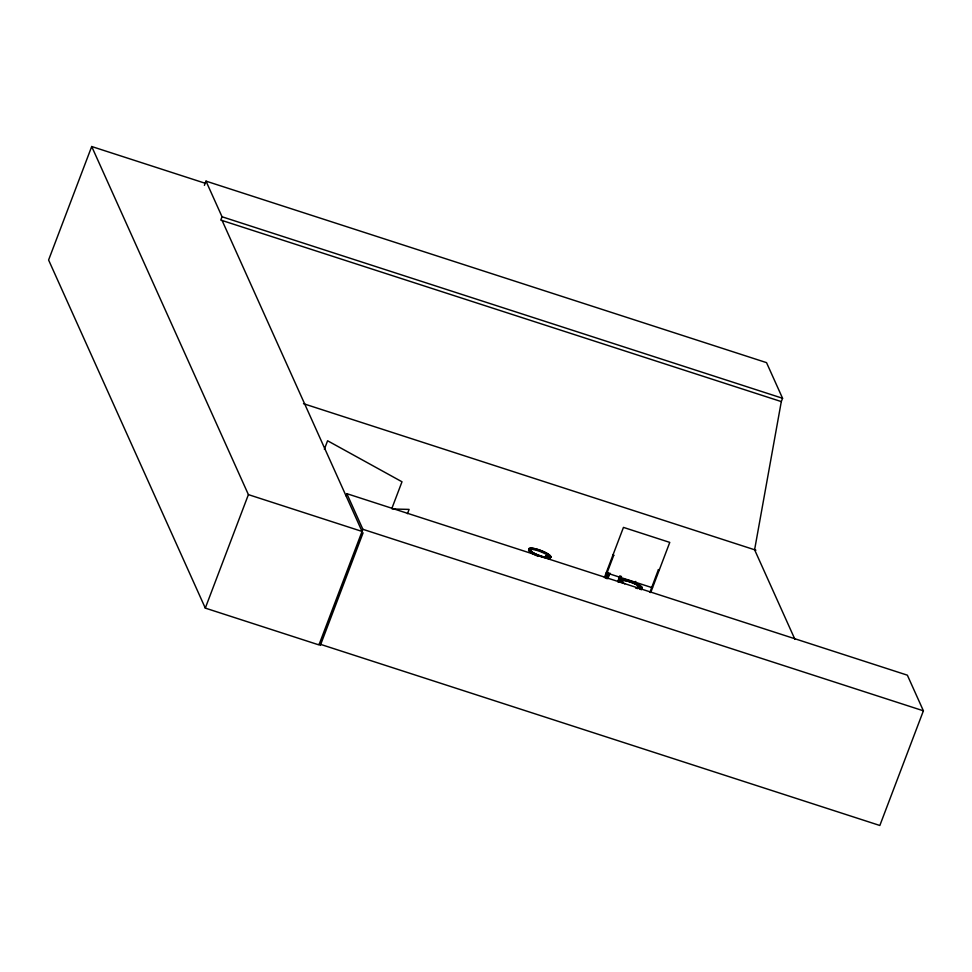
<?xml version="1.0" encoding="UTF-8"?>
<svg xmlns="http://www.w3.org/2000/svg" width="972" height="972" viewBox="0 0 972 972"><rect width="100%" height="100%" fill="white"/><g stroke="black" fill="none" stroke-linecap="round" stroke-linejoin="round"><path stroke-width="1.46" d="M204.387 185.373L206.003 181.132L766.531 362.641L782.569 398.277L781.306 401.594L754.6 549.763L794.926 639.345M205.359 183.319L91.708 146.517L48.6 260.01L205.299 608.108L318.95 644.91L362.872 529.303L346.834 493.667L907.362 675.176L923.4 710.811L879.842 825.483L319.314 643.962M206.003 181.132L222.041 216.768L220.778 220.073L781.306 401.594M205.299 608.108L248.407 494.627L91.708 146.517M324.356 449.283L327.588 440.766L401.995 481.784L391.752 508.733M346.02 495.793L346.834 493.667M363.091 532.826L320.347 645.372L319.776 644.12M407.475 513.666L409.091 509.401L392.724 509M604.402 577.562L623.453 527.395L669.769 542.4L650.705 592.556M605.179 577.805L613.757 555.231L612.895 554.805L613.757 555.231M606.188 578.34L608.338 572.666M606.577 578.607L608.727 572.933M607.95 577.113L609.031 574.27M607.804 578.79L609.954 573.115M617.718 581.596L619.881 575.922M618.107 581.851L620.258 576.177M618.945 581.778L620.561 577.526M619.334 582.034L621.485 576.36M634.655 584.245L635.737 581.402M649.928 592.3L658.421 569.543L659.283 569.981L658.506 569.726M530.676 550.735C527.711 550.298 532.498 551.889 530.372 550.82M531.259 551.306L531.259 551.027M547.418 557.005L549.314 557.308L546.75 555.948M548.585 557.126L545.948 555.996L547.491 556.895M549.265 557.077L548.026 557.065M622.59 581.693L621.387 581.718M621.606 582.216L622.931 582.495L622.262 582.313M622.116 582.094L622.736 582.046M640.147 587.246L639.321 587.234M640.633 587.853L639.734 588.133M531.392 551.513L530.566 551.245M546.057 555.923L547.236 556.02M548.803 556.98L547.758 556.992M638.458 587.671L637.608 586.979L638.713 587.039M638.227 586.967L638.726 587.598M640.414 587.623L640.791 588.218M546.896 555.571L548.56 556.118M638.677 586.675L639.017 587.124M638.446 586.979L637.425 587.124L640.742 587.987M546.592 555.948L547.844 556.3M622.578 581.548L621.679 581.28L622.274 581.633M639.503 588.084L640.147 588.145M530.129 550.747L530.858 551.015M547.698 555.777L546.665 555.632L548.585 556.92M638.568 586.894L639.369 587.161M638.956 587.38L638.264 587.562M639.783 588.072L638.981 587.805M222.041 216.768L782.569 398.277M303.483 403.684L755.912 550.188M606.212 572.8L652.516 587.793M362.872 529.303L923.4 710.811M248.407 494.627L362.058 531.429L222.102 220.498M639.151 586.76L640.499 587.489M639.479 587.465L638.373 586.954M547.491 555.996L548.293 556.312M547.916 556.944L546.458 556.263M638.871 587.234L640.451 587.89M530.505 551.027L529.704 550.589M548.147 556.349L548.949 556.664M547.224 556.786L546.13 555.863M530.773 550.869L531.38 551.331M639.734 587.708L640.269 587.756M548.415 556.482L549.314 557.199M538.136 556.3A11.603 2.588 20.8 0 1 529.108 549.508A11.603 2.588 20.8 0 1 544.49 553.384A11.603 2.588 20.8 0 1 548.172 558.827M624.753 583.844A11.676 2.6 20.8 0 1 622.663 579.203A11.676 2.6 20.8 0 1 638.009 584.172A11.676 2.6 20.8 0 1 640.098 588.813M638.082 588.607A11.676 2.6 20.8 0 1 635.615 588.084M622.566 583.018A11.676 2.6 20.8 0 1 623.793 579.713A11.676 2.6 20.8 0 1 638.592 584.998A11.676 2.6 20.8 0 1 639.941 589.226M533.324 552.776A11.628 2.6 20.8 0 0 550.747 557.175A11.628 2.6 20.8 0 0 535.706 548.876A11.676 2.6 20.8 0 0 533.276 552.825A11.676 2.6 20.8 0 0 550.772 557.235A11.676 2.6 20.8 0 0 535.669 548.913A11.628 2.6 20.8 0 0 533.324 552.776M533.118 553.238A11.676 2.6 20.8 0 0 550.614 557.649A11.676 2.6 20.8 0 0 535.511 549.326A11.676 2.6 20.8 0 0 533.118 553.238M630.937 582.264A11.579 2.588 20.8 0 0 620.974 582.52A11.603 2.588 20.8 0 1 630.949 582.24A11.603 2.588 20.8 0 1 641.07 589.676A11.579 2.588 20.8 0 0 630.937 582.264"/></g></svg>
